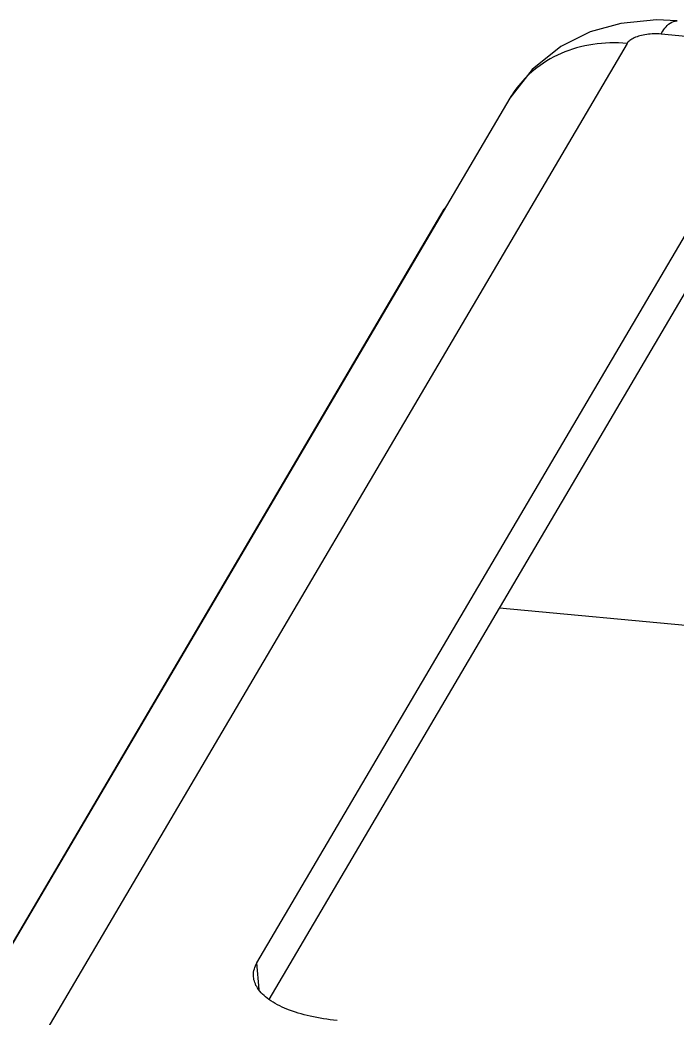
# Model space of a CAD drawing. Header units: millimetres. Extents: x 15 to 334, y 2 to 223.
# Drawn here: x 55.58 to 67.36, y 84.54 to 102.43 of the extents above; entities that cross this region are included whole.
import ezdxf

# ---------------------------------------------------------------- set-up
doc = ezdxf.new("R2010")
doc.units = ezdxf.units.MM
doc.layers.add('06___PRT_ALL_SURFS', color=179, linetype='Continuous')
doc.layers.add('SLD-0', color=179, linetype='Continuous')

msp = doc.modelspace()

# ---------------------------------------------------------------- linework, layer by layer
at = {"layer": '06___PRT_ALL_SURFS', "color": 179, "linetype": 'Continuous'}
for p, q in [((66.996, 102.434), (66.354, 102.371)), ((67.364, 102.418), (66.996, 102.434)), ((65.806, 102.218), (65.279, 101.958)), ((66.354, 102.371), (65.806, 102.218)), ((137.303, 95.597), (67.078, 102.18)), ((66.469, 102.012), (55.802, 83.881)), ((65.279, 101.958), (64.764, 101.547)), ((64.764, 101.547), (64.367, 101.029)), ((64.367, 101.029), (53.7, 82.898))]:
    msp.add_line(p, q, dxfattribs=at)
msp.add_arc((65.985, 100.078), 1.877, 142.6589, 149.5478, dxfattribs=at)
for points, knots in [([(67.078, 102.18), (67.121, 102.253), (67.191, 102.369), (67.321, 102.417), (67.364, 102.416)], [0, 0, 0, 0, 0.2546094, 0.3853831, 0.3853831, 0.3853831, 0.3853831]), ([(66.469, 102.012), (66.265, 102.031), (65.858, 102.022), (65.28, 101.859), (64.817, 101.578), (64.581, 101.332), (64.493, 101.217)], [0, 0, 0, 0, 0.61452, 1.207873, 1.781434, 2.218534, 2.218534, 2.218534, 2.218534]), ([(67.078, 102.18), (67.035, 102.184), (66.949, 102.186), (66.822, 102.177), (66.703, 102.153), (66.601, 102.118), (66.521, 102.073), (66.481, 102.033), (66.469, 102.012)], [0, 0, 0, 0, 0.1291439, 0.2589201, 0.3816659, 0.491069, 0.5826084, 0.6549523, 0.6549523, 0.6549523, 0.6549523])]:
    msp.add_open_spline(points, degree=3, knots=knots, dxfattribs=at)
at = {"layer": 'SLD-0', "color": 179, "linetype": 'Continuous'}
for p, q in [((59.833, 85.526), (68.245, 99.823)), ((52.503, 80.875), (63.19, 99.04)), ((63.19, 99.04), (63.191, 99.04)), ((63.222, 99.082), (63.191, 99.04)), ((60.05, 84.868), (68.317, 98.918)), ((59.871, 85.046), (59.833, 85.526))]:
    msp.add_line(p, q, dxfattribs=at)
at = {"layer": 'SLD-0'}
msp.add_line((64.183, 91.893), (134.105, 85.338), dxfattribs=at)
at = {"layer": 'SLD-0', "color": 179, "linetype": 'Continuous'}
for points, knots in [([(59.771, 85.276), (59.77, 85.284), (59.765, 85.37), (59.794, 85.458), (59.833, 85.526)], [0, 0, 0, 0, 0.0234262, 0.2589445, 0.2589445, 0.2589445, 0.2589445]), ([(61.268, 84.493), (61.105, 84.508), (60.799, 84.554), (60.385, 84.677), (60.059, 84.843), (59.84, 85.042), (59.777, 85.205), (59.771, 85.276)], [0, 0, 0, 0, 0.489843, 0.926087, 1.290931, 1.580208, 1.792733, 1.792733, 1.792733, 1.792733])]:
    msp.add_open_spline(points, degree=3, knots=knots, dxfattribs=at)

doc.saveas('drawing.dxf')
